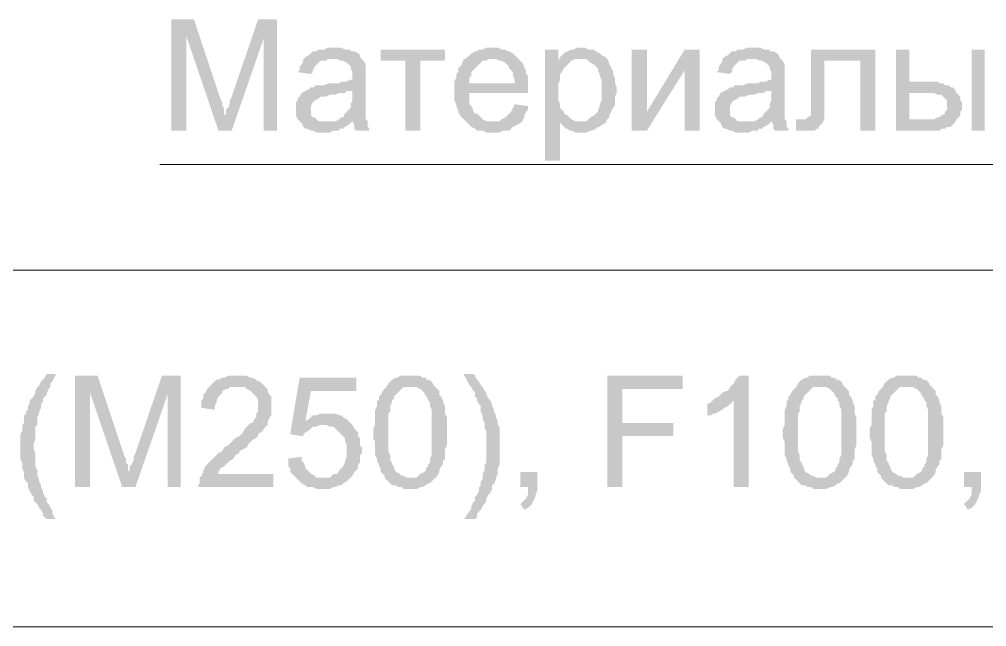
# Model space of a CAD drawing. Header units: millimetres. Extents: x -383313 to -161684, y -117025 to 99224.
# Drawn here: x -362469 to -360299, y -30482 to -29119 of the extents above; entities that cross this region are included whole.
import ezdxf

# ---------------------------------------------------------------- set-up
doc = ezdxf.new("R2010")
doc.units = ezdxf.units.MM
doc.header["$MEASUREMENT"] = 0
doc.layers.add('PDF_Geometry', color=7, linetype='Continuous')
doc.layers.add('PDF_Solid Fills', color=7, linetype='Continuous')

# ---------------------------------------------------------------- blocks, each defined once
blk = doc.blocks.new('A$Cf5759c35')
at = {"layer": 'PDF_Solid Fills'}
for points in [[(-3615.3, -10854.3), (-3666.1, -10854.3), (-3666.1, -11104), (-3632.2, -11104), (-3632.2, -10892.4)], [(-3615.3, -10854.3), (-3632.2, -10892.4), (-3560.2, -11104), (-3543.3, -11070.2), (-3547.5, -11065.9), (-3547.5, -11061.7), (-3547.5, -11053.2), (-3551.8, -11049), (-3551.8, -11040.5), (-3556, -11032.1)], [(-3429, -10854.3), (-3471.3, -10854.3), (-3530.6, -11027.8), (-3530.6, -11027.8), (-3534.8, -11036.3), (-3534.8, -11044.8), (-3539.1, -11053.2), (-3543.3, -11057.5), (-3543.3, -11061.7), (-3543.3, -11070.2), (-3560.2, -11104), (-3530.6, -11104), (-3458.6, -10896.6)], [(-3297.8, -10917.8), (-3297.8, -10917.8), (-3314.7, -10917.8), (-3323.2, -10922), (-3327.4, -10922), (-3335.9, -10922), (-3340.1, -10926.2), (-3348.6, -10926.2), (-3352.8, -10930.5), (-3357, -10934.7), (-3365.5, -10938.9), (-3369.7, -10943.2), (-3306.2, -10943.2), (-3302, -10943.2), (-3293.5, -10943.2), (-3285.1, -10947.4), (-3280.8, -10947.4), (-3272.4, -10951.6), (-3268.1, -10955.9), (-3268.1, -10955.9), (-3263.9, -10960.1), (-3263.9, -10964.3), (-3259.7, -10972.8), (-3259.7, -10981.3), (-3259.7, -10981.3), (-3259.7, -10989.7), (-3263.9, -10989.7), (-3272.4, -10994), (-3276.6, -10994), (-3285.1, -10994), (-3289.3, -10998.2), (-3297.8, -10998.2), (-3306.2, -10998.2), (-3314.7, -10998.2), (-3323.2, -11002.4), (-3331.6, -11002.4), (-3335.9, -11002.4), (-3344.3, -11002.4), (-3344.3, -11006.7), (-3352.8, -11006.7), (-3357, -11010.9), (-3259.7, -11015.1), (-3259.7, -11023.6), (-3259.7, -11027.8), (-3259.7, -11036.3), (-3263.9, -11044.8), (-3263.9, -11049), (-3263.9, -11053.2), (-3268.1, -11057.5), (-3272.4, -11061.7), (-3276.6, -11065.9), (-3280.8, -11074.4), (-3285.1, -11074.4), (-3289.3, -11078.6), (-3297.8, -11082.9), (-3259.7, -11082.9), (-3259.7, -11082.9), (-3255.4, -11091.3), (-3255.4, -11099.8), (-3251.2, -11104), (-3221.6, -11104), (-3221.6, -11099.8), (-3225.8, -11095.6), (-3225.8, -11087.1), (-3225.8, -11082.9), (-3230, -11078.6), (-3230, -11074.4), (-3230, -11070.2), (-3230, -11065.9), (-3230, -11057.5), (-3230, -11049), (-3230, -11040.5), (-3230, -11027.8), (-3230, -10985.5), (-3230, -10985.5), (-3230, -10977), (-3230, -10968.6), (-3230, -10964.3), (-3230, -10960.1), (-3230, -10955.9), (-3234.3, -10947.4), (-3238.5, -10943.2), (-3242.7, -10938.9), (-3242.7, -10934.7), (-3247, -10930.5), (-3255.4, -10926.2), (-3263.9, -10926.2), (-3263.9, -10922), (-3272.4, -10922), (-3276.6, -10922), (-3285.1, -10917.8), (-3293.5, -10917.8)], [(-3052.2, -10922), (-3196.2, -10922), (-3196.2, -10947.4), (-3141.1, -10947.4), (-3141.1, -11104), (-3107.3, -11104), (-3107.3, -10947.4), (-3052.2, -10947.4)], [(-2946.4, -10917.8), (-2946.4, -10917.8), (-2959.1, -10917.8), (-2967.6, -10922), (-2976, -10922), (-2980.3, -10926.2), (-2984.5, -10926.2), (-2993, -10930.5), (-2997.2, -10934.7), (-3001.4, -10938.9), (-3005.7, -10943.2), (-2946.4, -10943.2), (-2942.2, -10943.2), (-2937.9, -10943.2), (-2929.5, -10947.4), (-2925.2, -10947.4), (-2916.8, -10951.6), (-2912.5, -10955.9), (-2908.3, -10960.1), (-2908.3, -10964.3), (-2904.1, -10968.6), (-2899.8, -10972.8), (-2899.8, -10981.3), (-2895.6, -10989.7), (-2895.6, -10998.2), (-2997.2, -10998.2), (-2866, -10998.2), (-2866, -10989.7), (-2866, -10981.3), (-2870.2, -10977), (-2870.2, -10968.6), (-2874.4, -10964.3), (-2874.4, -10960.1), (-2878.7, -10951.6), (-2882.9, -10947.4), (-2887.1, -10943.2), (-2891.4, -10938.9), (-2895.6, -10934.7), (-2899.8, -10930.5), (-2908.3, -10926.2), (-2912.5, -10926.2), (-2916.8, -10922), (-2925.2, -10922), (-2933.7, -10917.8), (-2937.9, -10917.8)], [(-2798.2, -10922), (-2827.9, -10922), (-2827.9, -11171.8), (-2794, -11171.8), (-2794, -11087.1), (-2751.7, -11082.9), (-2755.9, -11082.9), (-2760.1, -11082.9), (-2768.6, -11078.6), (-2772.8, -11074.4), (-2777.1, -11070.2), (-2785.5, -11065.9), (-2785.5, -11061.7), (-2789.8, -11057.5), (-2794, -11053.2), (-2794, -11044.8), (-2798.2, -11036.3), (-2798.2, -11032.1), (-2798.2, -11023.6), (-2798.2, -11015.1), (-2798.2, -11010.9), (-2798.2, -11002.4), (-2798.2, -10998.2), (-2794, -10989.7), (-2794, -10981.3), (-2794, -10977), (-2789.8, -10972.8), (-2785.5, -10964.3), (-2781.3, -10960.1), (-2777.1, -10955.9), (-2772.8, -10951.6), (-2768.6, -10947.4), (-2798.2, -10947.4)], [(-2747.4, -10917.8), (-2747.4, -10917.8), (-2755.9, -10917.8), (-2764.4, -10922), (-2768.6, -10922), (-2777.1, -10926.2), (-2777.1, -10926.2), (-2785.5, -10930.5), (-2789.8, -10934.7), (-2794, -10938.9), (-2747.4, -10943.2), (-2743.2, -10943.2), (-2734.7, -10943.2), (-2730.5, -10947.4), (-2726.3, -10951.6), (-2717.8, -10955.9), (-2713.6, -10960.1), (-2709.3, -10964.3), (-2709.3, -10968.6), (-2705.1, -10977), (-2705.1, -10981.3), (-2700.9, -10989.7), (-2700.9, -10994), (-2700.9, -11002.4), (-2700.9, -11010.9), (-2700.9, -11015.1), (-2700.9, -11023.6), (-2700.9, -11032.1), (-2700.9, -11036.3), (-2705.1, -11044.8), (-2705.1, -11049), (-2709.3, -11057.5), (-2709.3, -11061.7), (-2713.6, -11065.9), (-2717.8, -11070.2), (-2726.3, -11074.4), (-2730.5, -11078.6), (-2734.7, -11082.9), (-2743.2, -11082.9), (-2751.7, -11082.9), (-2794, -11087.1), (-2794, -11087.1), (-2785.5, -11095.6), (-2781.3, -11099.8), (-2777.1, -11099.8), (-2772.8, -11104), (-2768.6, -11104), (-2760.1, -11108.3), (-2755.9, -11108.3), (-2747.4, -11108.3), (-2747.4, -11108.3), (-2739, -11108.3), (-2734.7, -11108.3), (-2726.3, -11104), (-2722, -11104), (-2713.6, -11099.8), (-2709.3, -11095.6), (-2705.1, -11095.6), (-2700.9, -11091.3), (-2692.4, -11087.1), (-2688.2, -11078.6), (-2683.9, -11074.4), (-2683.9, -11070.2), (-2679.7, -11061.7), (-2679.7, -11061.7), (-2675.5, -11053.2), (-2671.2, -11049), (-2671.2, -11040.5), (-2671.2, -11032.1), (-2671.2, -11027.8), (-2667, -11019.4), (-2667, -11010.9), (-2667, -11010.9), (-2667, -11006.7), (-2671.2, -10998.2), (-2671.2, -10989.7), (-2671.2, -10985.5), (-2675.5, -10977), (-2675.5, -10968.6), (-2679.7, -10964.3), (-2679.7, -10960.1), (-2683.9, -10955.9), (-2683.9, -10951.6), (-2688.2, -10943.2), (-2692.4, -10938.9), (-2700.9, -10934.7), (-2705.1, -10930.5), (-2705.1, -10930.5), (-2713.6, -10926.2), (-2717.8, -10922), (-2726.3, -10922), (-2730.5, -10922), (-2739, -10917.8)], [(-2480.7, -10922), (-2514.6, -10922), (-2599.3, -11061.7), (-2633.1, -11104), (-2599.3, -11104), (-2514.6, -10968.6)], [(-2358, -10917.8), (-2358, -10917.8), (-2374.9, -10917.8), (-2383.4, -10922), (-2387.6, -10922), (-2396.1, -10922), (-2400.3, -10926.2), (-2408.8, -10926.2), (-2413, -10930.5), (-2417.2, -10934.7), (-2425.7, -10938.9), (-2429.9, -10943.2), (-2366.4, -10943.2), (-2362.2, -10943.2), (-2353.7, -10943.2), (-2345.3, -10947.4), (-2341, -10947.4), (-2332.6, -10951.6), (-2328.3, -10955.9), (-2328.3, -10955.9), (-2324.1, -10960.1), (-2324.1, -10964.3), (-2319.9, -10972.8), (-2319.9, -10981.3), (-2319.9, -10981.3), (-2319.9, -10989.7), (-2324.1, -10989.7), (-2332.6, -10994), (-2336.8, -10994), (-2345.3, -10994), (-2349.5, -10998.2), (-2358, -10998.2), (-2366.4, -10998.2), (-2374.9, -10998.2), (-2383.4, -11002.4), (-2391.8, -11002.4), (-2396.1, -11002.4), (-2404.5, -11002.4), (-2404.5, -11006.7), (-2413, -11006.7), (-2417.2, -11010.9), (-2319.9, -11015.1), (-2319.9, -11023.6), (-2319.9, -11027.8), (-2319.9, -11036.3), (-2324.1, -11044.8), (-2324.1, -11049), (-2324.1, -11053.2), (-2328.3, -11057.5), (-2332.6, -11061.7), (-2336.8, -11065.9), (-2341, -11074.4), (-2345.3, -11074.4), (-2349.5, -11078.6), (-2358, -11082.9), (-2319.9, -11082.9), (-2319.9, -11082.9), (-2315.6, -11091.3), (-2315.6, -11099.8), (-2311.4, -11104), (-2281.8, -11104), (-2281.8, -11099.8), (-2286, -11095.6), (-2286, -11087.1), (-2286, -11082.9), (-2290.2, -11078.6), (-2290.2, -11074.4), (-2290.2, -11070.2), (-2290.2, -11065.9), (-2290.2, -11057.5), (-2290.2, -11049), (-2290.2, -11040.5), (-2290.2, -11027.8), (-2290.2, -10985.5), (-2290.2, -10985.5), (-2290.2, -10977), (-2290.2, -10968.6), (-2290.2, -10964.3), (-2290.2, -10960.1), (-2290.2, -10955.9), (-2294.5, -10947.4), (-2298.7, -10943.2), (-2302.9, -10938.9), (-2302.9, -10934.7), (-2307.2, -10930.5), (-2315.6, -10926.2), (-2324.1, -10926.2), (-2324.1, -10922), (-2332.6, -10922), (-2336.8, -10922), (-2345.3, -10917.8), (-2353.7, -10917.8)], [(-2087, -10922), (-2231, -10922), (-2231, -11070.2), (-2231, -11070.2), (-2239.4, -11074.4), (-2239.4, -11074.4), (-2243.7, -11078.6), (-2252.1, -11078.6), (-2264.8, -11078.6), (-2264.8, -11104), (-2260.6, -11104), (-2252.1, -11104), (-2247.9, -11104), (-2239.4, -11104), (-2239.4, -11104), (-2231, -11104), (-2222.5, -11104), (-2218.3, -11099.8), (-2214, -11099.8), (-2214, -11095.6), (-2209.8, -11091.3), (-2205.6, -11087.1), (-2201.3, -11078.6), (-2201.3, -11074.4), (-2201.3, -11070.2), (-2201.3, -11065.9), (-2201.3, -11057.5), (-2201.3, -11049), (-2201.3, -11040.5), (-2201.3, -10947.4), (-2120.9, -10947.4)], [(-2010.8, -10922), (-2040.5, -10922), (-2040.5, -11104), (-1943.1, -11104), (-1938.9, -11099.8), (-1930.4, -11099.8), (-1926.2, -11095.6), (-1917.7, -11095.6), (-1913.5, -11091.3), (-1909.2, -11087.1), (-1909.2, -11087.1), (-1905, -11078.6), (-2010.8, -11078.6), (-2010.8, -11019.4), (-1977, -11019.4), (-1905, -11019.4), (-1909.2, -11010.9), (-1913.5, -11006.7), (-1917.7, -11006.7), (-1921.9, -11002.4), (-1930.4, -11002.4), (-1934.6, -10998.2), (-1943.1, -10998.2), (-1947.3, -10994), (-1955.8, -10994), (-1964.3, -10994), (-1972.7, -10994), (-2010.8, -10994)], [(-3369.7, -10943.2), (-3369.7, -10947.4), (-3374, -10955.9), (-3378.2, -10960.1), (-3378.2, -10968.6), (-3382.4, -10972.8), (-3352.8, -10977), (-3348.6, -10972.8), (-3348.6, -10968.6), (-3344.3, -10960.1), (-3340.1, -10955.9), (-3335.9, -10951.6), (-3331.6, -10947.4), (-3327.4, -10947.4), (-3318.9, -10947.4), (-3314.7, -10943.2), (-3306.2, -10943.2)], [(-3005.7, -10943.2), (-3009.9, -10943.2), (-3014.1, -10951.6), (-3014.1, -10955.9), (-3018.4, -10960.1), (-3022.6, -10964.3), (-3022.6, -10972.8), (-3026.8, -10977), (-3026.8, -10985.5), (-3031.1, -10994), (-3031.1, -10998.2), (-3031.1, -11006.7), (-3031.1, -11015.1), (-3031.1, -11023.6), (-3031.1, -11027.8), (-3031.1, -11036.3), (-3026.8, -11044.8), (-3026.8, -11049), (-3022.6, -11057.5), (-3022.6, -11061.7), (-3018.4, -11070.2), (-3014.1, -11074.4), (-3009.9, -11078.6), (-3005.7, -11082.9), (-2946.4, -11082.9), (-2946.4, -11082.9), (-2954.9, -11082.9), (-2959.1, -11082.9), (-2967.6, -11078.6), (-2971.8, -11074.4), (-2976, -11070.2), (-2980.3, -11065.9), (-2984.5, -11065.9), (-2988.7, -11061.7), (-2988.7, -11057.5), (-2993, -11049), (-2997.2, -11044.8), (-2997.2, -11036.3), (-2997.2, -11027.8), (-2997.2, -11019.4), (-2866, -11019.4), (-2866, -11019.4), (-2866, -11015.1), (-2866, -11006.7), (-2866, -10998.2), (-2997.2, -10998.2), (-2997.2, -10994), (-2997.2, -10985.5), (-2993, -10981.3), (-2993, -10972.8), (-2988.7, -10968.6), (-2984.5, -10964.3), (-2980.3, -10960.1), (-2976, -10955.9), (-2971.8, -10951.6), (-2967.6, -10947.4), (-2959.1, -10947.4), (-2954.9, -10943.2), (-2946.4, -10943.2)], [(-2794, -10938.9), (-2798.2, -10947.4), (-2768.6, -10947.4), (-2760.1, -10943.2), (-2755.9, -10943.2), (-2747.4, -10943.2)], [(-2429.9, -10943.2), (-2429.9, -10947.4), (-2434.2, -10955.9), (-2438.4, -10960.1), (-2438.4, -10968.6), (-2442.6, -10972.8), (-2413, -10977), (-2408.8, -10972.8), (-2408.8, -10968.6), (-2404.5, -10960.1), (-2400.3, -10955.9), (-2396.1, -10951.6), (-2391.8, -10947.4), (-2387.6, -10947.4), (-2379.1, -10947.4), (-2374.9, -10943.2), (-2366.4, -10943.2)], [(-3357, -11010.9), (-3365.5, -11015.1), (-3365.5, -11015.1), (-3374, -11019.4), (-3378.2, -11027.8), (-3382.4, -11032.1), (-3382.4, -11036.3), (-3386.7, -11040.5), (-3386.7, -11049), (-3386.7, -11057.5), (-3386.7, -11057.5), (-3386.7, -11065.9), (-3386.7, -11070.2), (-3382.4, -11078.6), (-3378.2, -11082.9), (-3374, -11087.1), (-3369.7, -11095.6), (-3369.7, -11095.6), (-3365.5, -11099.8), (-3361.3, -11099.8), (-3352.8, -11104), (-3348.6, -11104), (-3340.1, -11108.3), (-3331.6, -11108.3), (-3323.2, -11108.3), (-3318.9, -11108.3), (-3310.5, -11108.3), (-3302, -11104), (-3297.8, -11104), (-3289.3, -11104), (-3289.3, -11099.8), (-3280.8, -11099.8), (-3276.6, -11095.6), (-3268.1, -11091.3), (-3263.9, -11087.1), (-3318.9, -11082.9), (-3318.9, -11082.9), (-3327.4, -11082.9), (-3335.9, -11082.9), (-3340.1, -11078.6), (-3344.3, -11074.4), (-3348.6, -11074.4), (-3352.8, -11070.2), (-3352.8, -11061.7), (-3352.8, -11057.5), (-3352.8, -11053.2), (-3352.8, -11049), (-3348.6, -11040.5), (-3348.6, -11040.5), (-3344.3, -11036.3), (-3335.9, -11032.1), (-3331.6, -11027.8), (-3327.4, -11027.8), (-3318.9, -11027.8), (-3310.5, -11023.6), (-3306.2, -11023.6), (-3297.8, -11023.6), (-3289.3, -11019.4), (-3285.1, -11019.4), (-3276.6, -11019.4), (-3272.4, -11015.1), (-3263.9, -11015.1), (-3259.7, -11015.1)], [(-2417.2, -11010.9), (-2425.7, -11015.1), (-2425.7, -11015.1), (-2434.2, -11019.4), (-2438.4, -11027.8), (-2442.6, -11032.1), (-2442.6, -11036.3), (-2446.9, -11040.5), (-2446.9, -11049), (-2446.9, -11057.5), (-2446.9, -11057.5), (-2446.9, -11065.9), (-2446.9, -11070.2), (-2442.6, -11078.6), (-2438.4, -11082.9), (-2434.2, -11087.1), (-2429.9, -11095.6), (-2429.9, -11095.6), (-2425.7, -11099.8), (-2421.5, -11099.8), (-2413, -11104), (-2408.8, -11104), (-2400.3, -11108.3), (-2391.8, -11108.3), (-2383.4, -11108.3), (-2379.1, -11108.3), (-2370.7, -11108.3), (-2362.2, -11104), (-2358, -11104), (-2349.5, -11104), (-2349.5, -11099.8), (-2341, -11099.8), (-2336.8, -11095.6), (-2328.3, -11091.3), (-2324.1, -11087.1), (-2379.1, -11082.9), (-2379.1, -11082.9), (-2387.6, -11082.9), (-2396.1, -11082.9), (-2400.3, -11078.6), (-2404.5, -11074.4), (-2408.8, -11074.4), (-2413, -11070.2), (-2413, -11061.7), (-2413, -11057.5), (-2413, -11053.2), (-2413, -11049), (-2408.8, -11040.5), (-2408.8, -11040.5), (-2404.5, -11036.3), (-2396.1, -11032.1), (-2391.8, -11027.8), (-2387.6, -11027.8), (-2379.1, -11027.8), (-2370.7, -11023.6), (-2366.4, -11023.6), (-2358, -11023.6), (-2349.5, -11019.4), (-2345.3, -11019.4), (-2336.8, -11019.4), (-2332.6, -11015.1), (-2324.1, -11015.1), (-2319.9, -11015.1)], [(-1905, -11019.4), (-1977, -11019.4), (-1955.8, -11019.4), (-1947.3, -11023.6), (-1943.1, -11023.6), (-1938.9, -11023.6), (-1934.6, -11027.8), (-1930.4, -11032.1), (-1926.2, -11036.3), (-1926.2, -11044.8), (-1926.2, -11049), (-1926.2, -11049), (-1926.2, -11057.5), (-1930.4, -11061.7), (-1930.4, -11065.9), (-1938.9, -11070.2), (-1938.9, -11070.2), (-1943.1, -11074.4), (-1947.3, -11074.4), (-1955.8, -11078.6), (-1960, -11078.6), (-1968.5, -11078.6), (-1981.2, -11078.6), (-2010.8, -11078.6), (-1905, -11078.6), (-1900.8, -11074.4), (-1896.5, -11070.2), (-1896.5, -11061.7), (-1892.3, -11057.5), (-1892.3, -11049), (-1892.3, -11049), (-1892.3, -11040.5), (-1896.5, -11036.3), (-1896.5, -11027.8), (-1900.8, -11023.6)], [(-2895.6, -11044.8), (-2895.6, -11044.8), (-2899.8, -11053.2), (-2904.1, -11061.7), (-2908.3, -11065.9), (-2912.5, -11070.2), (-2916.8, -11074.4), (-2916.8, -11074.4), (-2925.2, -11078.6), (-2929.5, -11082.9), (-2937.9, -11082.9), (-2946.4, -11082.9), (-3005.7, -11082.9), (-3005.7, -11082.9), (-3001.4, -11087.1), (-2997.2, -11091.3), (-2993, -11095.6), (-2984.5, -11099.8), (-2980.3, -11104), (-2971.8, -11104), (-2967.6, -11104), (-2959.1, -11108.3), (-2950.6, -11108.3), (-2946.4, -11108.3), (-2946.4, -11108.3), (-2937.9, -11108.3), (-2929.5, -11108.3), (-2921, -11104), (-2916.8, -11104), (-2908.3, -11104), (-2904.1, -11099.8), (-2899.8, -11095.6), (-2891.4, -11091.3), (-2891.4, -11091.3), (-2882.9, -11087.1), (-2878.7, -11082.9), (-2874.4, -11074.4), (-2874.4, -11070.2), (-2870.2, -11061.7), (-2866, -11057.5), (-2866, -11049)], [(-3924.3, -11650.1), (-3945.5, -11650.1), (-3949.7, -11658.6), (-3953.9, -11662.8), (-3958.2, -11667.1), (-3962.4, -11675.5), (-3966.6, -11679.8), (-3970.9, -11688.2), (-3970.9, -11692.5), (-3975.1, -11700.9), (-3979.3, -11705.2), (-3983.6, -11709.4), (-3983.6, -11717.9), (-3987.8, -11722.1), (-3987.8, -11730.6), (-3992, -11734.8), (-3992, -11739), (-3996.3, -11743.3), (-3996.3, -11751.7), (-3996.3, -11760.2), (-4000.5, -11764.4), (-4000.5, -11772.9), (-4000.5, -11777.1), (-4004.7, -11785.6), (-4004.7, -11794.1), (-4004.7, -11798.3), (-4004.7, -11806.8), (-4004.7, -11815.2), (-4004.7, -11815.2), (-4004.7, -11819.5), (-4004.7, -11827.9), (-4004.7, -11836.4), (-4004.7, -11840.6), (-4000.5, -11849.1), (-4000.5, -11857.6), (-4000.5, -11861.8), (-3996.3, -11870.3), (-3996.3, -11874.5), (-3996.3, -11883), (-3992, -11891.4), (-3987.8, -11895.7), (-3987.8, -11904.1), (-3987.8, -11904.1), (-3983.6, -11912.6), (-3979.3, -11921.1), (-3975.1, -11925.3), (-3975.1, -11933.8), (-3970.9, -11938), (-3966.6, -11942.2), (-3962.4, -11950.7), (-3958.2, -11954.9), (-3953.9, -11963.4), (-3953.9, -11967.6), (-3949.7, -11971.9), (-3945.5, -11976.1), (-3924.3, -11976.1), (-3924.3, -11976.1), (-3928.5, -11971.9), (-3932.8, -11963.4), (-3932.8, -11954.9), (-3937, -11950.7), (-3941.2, -11942.2), (-3945.5, -11938), (-3945.5, -11929.5), (-3949.7, -11925.3), (-3953.9, -11916.8), (-3953.9, -11912.6), (-3958.2, -11904.1), (-3958.2, -11899.9), (-3962.4, -11891.4), (-3962.4, -11887.2), (-3966.6, -11878.7), (-3966.6, -11870.3), (-3966.6, -11866), (-3970.9, -11857.6), (-3970.9, -11853.3), (-3970.9, -11844.9), (-3970.9, -11840.6), (-3970.9, -11832.2), (-3970.9, -11827.9), (-3975.1, -11819.5), (-3975.1, -11815.2), (-3975.1, -11811), (-3975.1, -11806.8), (-3970.9, -11798.3), (-3970.9, -11789.8), (-3970.9, -11785.6), (-3970.9, -11777.1), (-3970.9, -11768.7), (-3966.6, -11764.4), (-3966.6, -11756), (-3966.6, -11751.7), (-3966.6, -11747.5), (-3962.4, -11739), (-3962.4, -11734.8), (-3958.2, -11726.3), (-3958.2, -11717.9), (-3953.9, -11713.6), (-3953.9, -11705.2), (-3949.7, -11700.9), (-3949.7, -11700.9), (-3945.5, -11696.7), (-3945.5, -11692.5), (-3941.2, -11684), (-3937, -11679.8), (-3937, -11671.3), (-3932.8, -11667.1), (-3928.5, -11658.6)], [(-2988.7, -11650.1), (-3009.9, -11650.1), (-3009.9, -11654.4), (-3005.7, -11658.6), (-3001.4, -11667.1), (-2997.2, -11675.5), (-2993, -11679.8), (-2988.7, -11688.2), (-2984.5, -11692.5), (-2984.5, -11696.7), (-2984.5, -11700.9), (-2980.3, -11705.2), (-2980.3, -11709.4), (-2976, -11717.9), (-2971.8, -11722.1), (-2971.8, -11730.6), (-2971.8, -11734.8), (-2967.6, -11743.3), (-2967.6, -11751.7), (-2967.6, -11751.7), (-2963.3, -11760.2), (-2963.3, -11764.4), (-2963.3, -11772.9), (-2959.1, -11777.1), (-2959.1, -11785.6), (-2959.1, -11794.1), (-2959.1, -11798.3), (-2959.1, -11806.8), (-2959.1, -11815.2), (-2959.1, -11815.2), (-2959.1, -11819.5), (-2959.1, -11827.9), (-2959.1, -11836.4), (-2959.1, -11840.6), (-2959.1, -11849.1), (-2963.3, -11853.3), (-2963.3, -11861.8), (-2963.3, -11866), (-2967.6, -11874.5), (-2967.6, -11878.7), (-2967.6, -11887.2), (-2971.8, -11891.4), (-2971.8, -11899.9), (-2976, -11904.1), (-2976, -11912.6), (-2980.3, -11921.1), (-2984.5, -11925.3), (-2984.5, -11933.8), (-2988.7, -11938), (-2993, -11946.5), (-2993, -11950.7), (-2997.2, -11959.2), (-3001.4, -11963.4), (-3005.7, -11971.9), (-3009.9, -11976.1), (-2988.7, -11976.1), (-2984.5, -11976.1), (-2980.3, -11971.9), (-2980.3, -11963.4), (-2976, -11959.2), (-2971.8, -11954.9), (-2967.6, -11946.5), (-2963.3, -11942.2), (-2959.1, -11933.8), (-2959.1, -11929.5), (-2954.9, -11921.1), (-2950.6, -11916.8), (-2946.4, -11908.4), (-2946.4, -11904.1), (-2946.4, -11899.9), (-2942.2, -11895.7), (-2937.9, -11887.2), (-2937.9, -11883), (-2933.7, -11874.5), (-2933.7, -11870.3), (-2933.7, -11861.8), (-2929.5, -11853.3), (-2929.5, -11849.1), (-2929.5, -11840.6), (-2929.5, -11836.4), (-2929.5, -11827.9), (-2929.5, -11819.5), (-2929.5, -11815.2), (-2929.5, -11811), (-2929.5, -11802.5), (-2929.5, -11798.3), (-2929.5, -11789.8), (-2929.5, -11781.4), (-2929.5, -11777.1), (-2929.5, -11768.7), (-2933.7, -11764.4), (-2933.7, -11756), (-2937.9, -11747.5), (-2937.9, -11743.3), (-2942.2, -11734.8), (-2942.2, -11734.8), (-2942.2, -11730.6), (-2946.4, -11722.1), (-2946.4, -11717.9), (-2950.6, -11709.4), (-2954.9, -11705.2), (-2959.1, -11696.7), (-2959.1, -11692.5), (-2963.3, -11688.2), (-2967.6, -11679.8), (-2971.8, -11675.5), (-2976, -11667.1), (-2980.3, -11662.8), (-2984.5, -11654.4)], [(-3831.2, -11654.4), (-3882, -11654.4), (-3882, -11904.1), (-3848.1, -11904.1), (-3848.1, -11692.5)], [(-3831.2, -11654.4), (-3848.1, -11692.5), (-3776.1, -11904.1), (-3759.2, -11870.3), (-3763.4, -11866), (-3763.4, -11861.8), (-3763.4, -11853.3), (-3767.7, -11849.1), (-3767.7, -11840.6), (-3771.9, -11832.2)], [(-3644.9, -11654.4), (-3687.2, -11654.4), (-3746.5, -11827.9), (-3746.5, -11827.9), (-3750.7, -11836.4), (-3750.7, -11844.9), (-3755, -11853.3), (-3759.2, -11857.6), (-3759.2, -11861.8), (-3759.2, -11870.3), (-3776.1, -11904.1), (-3746.5, -11904.1), (-3674.5, -11696.7)], [(-3517.9, -11654.4), (-3539.1, -11654.4), (-3547.5, -11658.6), (-3551.8, -11658.6), (-3560.2, -11662.8), (-3564.5, -11662.8), (-3568.7, -11667.1), (-3572.9, -11671.3), (-3577.2, -11675.5), (-3581.4, -11679.8), (-3585.6, -11684), (-3589.9, -11692.5), (-3594.1, -11696.7), (-3594.1, -11705.2), (-3598.3, -11709.4), (-3598.3, -11717.9), (-3598.3, -11726.3), (-3568.7, -11730.6), (-3568.7, -11722.1), (-3564.5, -11713.6), (-3564.5, -11709.4), (-3560.2, -11700.9), (-3556, -11696.7), (-3551.8, -11692.5), (-3551.8, -11688.2), (-3543.3, -11684), (-3539.1, -11684), (-3534.8, -11679.8), (-3526.4, -11679.8), (-3517.9, -11679.8), (-3454.4, -11679.8), (-3462.9, -11671.3), (-3462.9, -11671.3), (-3467.1, -11667.1), (-3471.3, -11667.1), (-3475.6, -11662.8), (-3484, -11658.6), (-3488.3, -11658.6), (-3496.7, -11654.4), (-3501, -11654.4), (-3509.4, -11654.4)], [(-3251.2, -11658.6), (-3378.2, -11658.6), (-3399.4, -11785.6), (-3369.7, -11789.8), (-3369.7, -11785.6), (-3365.5, -11781.4), (-3357, -11777.1), (-3352.8, -11772.9), (-3352.8, -11772.9), (-3348.6, -11768.7), (-3340.1, -11768.7), (-3331.6, -11764.4), (-3327.4, -11764.4), (-3263.9, -11760.2), (-3263.9, -11760.2), (-3268.1, -11756), (-3365.5, -11756), (-3352.8, -11688.2), (-3251.2, -11688.2)], [(-3128.4, -11654.4), (-3128.4, -11654.4), (-3153.8, -11654.4), (-3158.1, -11658.6), (-3162.3, -11658.6), (-3170.8, -11662.8), (-3175, -11667.1), (-3175, -11667.1), (-3179.2, -11671.3), (-3183.5, -11679.8), (-3128.4, -11679.8), (-3128.4, -11679.8), (-3120, -11679.8), (-3115.7, -11679.8), (-3107.3, -11684), (-3103, -11688.2), (-3098.8, -11692.5), (-3094.6, -11700.9), (-3094.6, -11700.9), (-3090.3, -11705.2), (-3090.3, -11709.4), (-3086.1, -11713.6), (-3086.1, -11717.9), (-3086.1, -11722.1), (-3081.9, -11730.6), (-3081.9, -11739), (-3081.9, -11743.3), (-3081.9, -11751.7), (-3081.9, -11760.2), (-3081.9, -11772.9), (-3081.9, -11781.4), (-3081.9, -11781.4), (-3081.9, -11794.1), (-3081.9, -11802.5), (-3081.9, -11811), (-3081.9, -11819.5), (-3081.9, -11823.7), (-3081.9, -11832.2), (-3086.1, -11840.6), (-3086.1, -11844.9), (-3086.1, -11849.1), (-3090.3, -11853.3), (-3090.3, -11857.6), (-3094.6, -11861.8), (-3094.6, -11866), (-3098.8, -11870.3), (-3107.3, -11874.5), (-3111.5, -11878.7), (-3115.7, -11883), (-3124.2, -11883), (-3128.4, -11883), (-3183.5, -11887.2), (-3179.2, -11891.4), (-3175, -11895.7), (-3170.8, -11899.9), (-3162.3, -11899.9), (-3158.1, -11904.1), (-3149.6, -11904.1), (-3145.4, -11908.4), (-3136.9, -11908.4), (-3128.4, -11908.4), (-3128.4, -11908.4), (-3120, -11908.4), (-3115.7, -11908.4), (-3107.3, -11904.1), (-3103, -11904.1), (-3094.6, -11899.9), (-3090.3, -11895.7), (-3086.1, -11895.7), (-3081.9, -11891.4), (-3077.6, -11887.2), (-3073.4, -11883), (-3069.2, -11878.7), (-3064.9, -11870.3), (-3064.9, -11866), (-3060.7, -11857.6), (-3056.5, -11853.3), (-3056.5, -11849.1), (-3056.5, -11844.9), (-3052.2, -11840.6), (-3052.2, -11832.2), (-3052.2, -11827.9), (-3052.2, -11819.5), (-3048, -11811), (-3048, -11806.8), (-3048, -11798.3), (-3048, -11789.8), (-3048, -11781.4), (-3048, -11777.1), (-3048, -11768.7), (-3048, -11760.2), (-3048, -11751.7), (-3048, -11747.5), (-3052.2, -11739), (-3052.2, -11734.8), (-3052.2, -11726.3), (-3052.2, -11722.1), (-3056.5, -11713.6), (-3056.5, -11709.4), (-3060.7, -11700.9), (-3064.9, -11696.7), (-3064.9, -11688.2), (-3069.2, -11684), (-3069.2, -11684), (-3073.4, -11679.8), (-3077.6, -11675.5), (-3081.9, -11667.1), (-3090.3, -11662.8), (-3094.6, -11662.8), (-3094.6, -11658.6), (-3103, -11658.6), (-3107.3, -11654.4), (-3115.7, -11654.4), (-3124.2, -11654.4)], [(-2518.8, -11654.4), (-2688.2, -11654.4), (-2688.2, -11904.1), (-2654.3, -11904.1), (-2654.3, -11789.8), (-2540, -11789.8), (-2540, -11760.2), (-2654.3, -11760.2), (-2654.3, -11684), (-2518.8, -11684)], [(-2370.7, -11654.4), (-2391.8, -11654.4), (-2396.1, -11658.6), (-2400.3, -11662.8), (-2404.5, -11671.3), (-2408.8, -11675.5), (-2413, -11679.8), (-2417.2, -11688.2), (-2421.5, -11688.2), (-2429.9, -11692.5), (-2434.2, -11696.7), (-2438.4, -11700.9), (-2446.9, -11705.2), (-2404.5, -11709.4), (-2404.5, -11904.1), (-2370.7, -11904.1)], [(-2209.8, -11654.4), (-2209.8, -11654.4), (-2235.2, -11654.4), (-2239.4, -11658.6), (-2243.7, -11658.6), (-2252.1, -11662.8), (-2256.4, -11667.1), (-2256.4, -11667.1), (-2260.6, -11671.3), (-2264.8, -11679.8), (-2209.8, -11679.8), (-2209.8, -11679.8), (-2201.3, -11679.8), (-2197.1, -11679.8), (-2188.6, -11684), (-2184.4, -11688.2), (-2180.2, -11692.5), (-2175.9, -11700.9), (-2175.9, -11700.9), (-2171.7, -11705.2), (-2171.7, -11709.4), (-2167.5, -11713.6), (-2167.5, -11717.9), (-2167.5, -11722.1), (-2163.2, -11730.6), (-2163.2, -11739), (-2163.2, -11743.3), (-2163.2, -11751.7), (-2163.2, -11760.2), (-2163.2, -11772.9), (-2163.2, -11781.4), (-2163.2, -11781.4), (-2163.2, -11794.1), (-2163.2, -11802.5), (-2163.2, -11811), (-2163.2, -11819.5), (-2163.2, -11823.7), (-2163.2, -11832.2), (-2167.5, -11840.6), (-2167.5, -11844.9), (-2167.5, -11849.1), (-2171.7, -11853.3), (-2171.7, -11857.6), (-2175.9, -11861.8), (-2175.9, -11866), (-2180.2, -11870.3), (-2188.6, -11874.5), (-2192.9, -11878.7), (-2197.1, -11883), (-2205.6, -11883), (-2209.8, -11883), (-2264.8, -11887.2), (-2260.6, -11891.4), (-2256.4, -11895.7), (-2252.1, -11899.9), (-2243.7, -11899.9), (-2239.4, -11904.1), (-2231, -11904.1), (-2226.7, -11908.4), (-2218.3, -11908.4), (-2209.8, -11908.4), (-2209.8, -11908.4), (-2201.3, -11908.4), (-2197.1, -11908.4), (-2188.6, -11904.1), (-2184.4, -11904.1), (-2175.9, -11899.9), (-2171.7, -11895.7), (-2167.5, -11895.7), (-2163.2, -11891.4), (-2159, -11887.2), (-2154.8, -11883), (-2150.5, -11878.7), (-2146.3, -11870.3), (-2146.3, -11866), (-2142.1, -11857.6), (-2137.8, -11853.3), (-2137.8, -11849.1), (-2137.8, -11844.9), (-2133.6, -11840.6), (-2133.6, -11832.2), (-2133.6, -11827.9), (-2133.6, -11819.5), (-2129.4, -11811), (-2129.4, -11806.8), (-2129.4, -11798.3), (-2129.4, -11789.8), (-2129.4, -11781.4), (-2129.4, -11777.1), (-2129.4, -11768.7), (-2129.4, -11760.2), (-2129.4, -11751.7), (-2129.4, -11747.5), (-2133.6, -11739), (-2133.6, -11734.8), (-2133.6, -11726.3), (-2133.6, -11722.1), (-2137.8, -11713.6), (-2137.8, -11709.4), (-2142.1, -11700.9), (-2146.3, -11696.7), (-2146.3, -11688.2), (-2150.5, -11684), (-2150.5, -11684), (-2154.8, -11679.8), (-2159, -11675.5), (-2163.2, -11667.1), (-2171.7, -11662.8), (-2175.9, -11662.8), (-2175.9, -11658.6), (-2184.4, -11658.6), (-2188.6, -11654.4), (-2197.1, -11654.4), (-2205.6, -11654.4)], [(-2015.1, -11654.4), (-2015.1, -11654.4), (-2040.5, -11654.4), (-2044.7, -11658.6), (-2048.9, -11658.6), (-2057.4, -11662.8), (-2061.6, -11667.1), (-2061.6, -11667.1), (-2065.9, -11671.3), (-2070.1, -11679.8), (-2015.1, -11679.8), (-2015.1, -11679.8), (-2006.6, -11679.8), (-2002.4, -11679.8), (-1993.9, -11684), (-1989.7, -11688.2), (-1985.4, -11692.5), (-1981.2, -11700.9), (-1981.2, -11700.9), (-1977, -11705.2), (-1977, -11709.4), (-1972.7, -11713.6), (-1972.7, -11717.9), (-1972.7, -11722.1), (-1968.5, -11730.6), (-1968.5, -11739), (-1968.5, -11743.3), (-1968.5, -11751.7), (-1968.5, -11760.2), (-1968.5, -11772.9), (-1968.5, -11781.4), (-1968.5, -11781.4), (-1968.5, -11794.1), (-1968.5, -11802.5), (-1968.5, -11811), (-1968.5, -11819.5), (-1968.5, -11823.7), (-1968.5, -11832.2), (-1972.7, -11840.6), (-1972.7, -11844.9), (-1972.7, -11849.1), (-1977, -11853.3), (-1977, -11857.6), (-1981.2, -11861.8), (-1981.2, -11866), (-1985.4, -11870.3), (-1993.9, -11874.5), (-1998.1, -11878.7), (-2002.4, -11883), (-2010.8, -11883), (-2015.1, -11883), (-2070.1, -11887.2), (-2065.9, -11891.4), (-2061.6, -11895.7), (-2057.4, -11899.9), (-2048.9, -11899.9), (-2044.7, -11904.1), (-2036.2, -11904.1), (-2032, -11908.4), (-2023.5, -11908.4), (-2015.1, -11908.4), (-2015.1, -11908.4), (-2006.6, -11908.4), (-2002.4, -11908.4), (-1993.9, -11904.1), (-1989.7, -11904.1), (-1981.2, -11899.9), (-1977, -11895.7), (-1972.7, -11895.7), (-1968.5, -11891.4), (-1964.3, -11887.2), (-1960, -11883), (-1955.8, -11878.7), (-1951.6, -11870.3), (-1951.6, -11866), (-1947.3, -11857.6), (-1943.1, -11853.3), (-1943.1, -11849.1), (-1943.1, -11844.9), (-1938.9, -11840.6), (-1938.9, -11832.2), (-1938.9, -11827.9), (-1938.9, -11819.5), (-1934.6, -11811), (-1934.6, -11806.8), (-1934.6, -11798.3), (-1934.6, -11789.8), (-1934.6, -11781.4), (-1934.6, -11777.1), (-1934.6, -11768.7), (-1934.6, -11760.2), (-1934.6, -11751.7), (-1934.6, -11747.5), (-1938.9, -11739), (-1938.9, -11734.8), (-1938.9, -11726.3), (-1938.9, -11722.1), (-1943.1, -11713.6), (-1943.1, -11709.4), (-1947.3, -11700.9), (-1951.6, -11696.7), (-1951.6, -11688.2), (-1955.8, -11684), (-1955.8, -11684), (-1960, -11679.8), (-1964.3, -11675.5), (-1968.5, -11667.1), (-1977, -11662.8), (-1981.2, -11662.8), (-1981.2, -11658.6), (-1989.7, -11658.6), (-1993.9, -11654.4), (-2002.4, -11654.4), (-2010.8, -11654.4)], [(-3454.4, -11679.8), (-3517.9, -11679.8), (-3501, -11679.8), (-3496.7, -11684), (-3488.3, -11688.2), (-3484, -11692.5), (-3484, -11692.5), (-3479.8, -11696.7), (-3475.6, -11700.9), (-3471.3, -11709.4), (-3471.3, -11713.6), (-3471.3, -11722.1), (-3471.3, -11726.3), (-3471.3, -11734.8), (-3475.6, -11739), (-3475.6, -11747.5), (-3479.8, -11751.7), (-3484, -11760.2), (-3488.3, -11760.2), (-3492.5, -11764.4), (-3496.7, -11768.7), (-3501, -11772.9), (-3505.2, -11781.4), (-3509.4, -11785.6), (-3513.7, -11789.8), (-3522.1, -11794.1), (-3526.4, -11798.3), (-3534.8, -11806.8), (-3539.1, -11811), (-3547.5, -11815.2), (-3551.8, -11823.7), (-3560.2, -11827.9), (-3564.5, -11832.2), (-3568.7, -11836.4), (-3572.9, -11840.6), (-3577.2, -11844.9), (-3581.4, -11849.1), (-3585.6, -11853.3), (-3589.9, -11857.6), (-3594.1, -11866), (-3594.1, -11870.3), (-3598.3, -11878.7), (-3602.6, -11883), (-3602.6, -11883), (-3602.6, -11891.4), (-3602.6, -11895.7), (-3606.8, -11904.1), (-3437.5, -11904.1), (-3437.5, -11874.5), (-3560.2, -11874.5), (-3560.2, -11874.5), (-3560.2, -11870.3), (-3556, -11861.8), (-3547.5, -11857.6), (-3547.5, -11857.6), (-3543.3, -11853.3), (-3539.1, -11849.1), (-3534.8, -11844.9), (-3526.4, -11840.6), (-3522.1, -11832.2), (-3513.7, -11827.9), (-3513.7, -11823.7), (-3505.2, -11819.5), (-3496.7, -11815.2), (-3492.5, -11806.8), (-3488.3, -11802.5), (-3484, -11798.3), (-3475.6, -11794.1), (-3471.3, -11789.8), (-3471.3, -11785.6), (-3467.1, -11781.4), (-3462.9, -11781.4), (-3458.6, -11772.9), (-3454.4, -11768.7), (-3450.2, -11764.4), (-3450.2, -11756), (-3445.9, -11751.7), (-3445.9, -11747.5), (-3441.7, -11743.3), (-3441.7, -11734.8), (-3441.7, -11730.6), (-3441.7, -11722.1), (-3441.7, -11722.1), (-3441.7, -11713.6), (-3441.7, -11709.4), (-3441.7, -11700.9), (-3445.9, -11696.7), (-3450.2, -11688.2), (-3450.2, -11684)], [(-3183.5, -11679.8), (-3187.7, -11684), (-3191.9, -11688.2), (-3196.2, -11696.7), (-3200.4, -11700.9), (-3200.4, -11709.4), (-3204.6, -11709.4), (-3204.6, -11717.9), (-3204.6, -11722.1), (-3208.9, -11730.6), (-3208.9, -11734.8), (-3208.9, -11743.3), (-3208.9, -11747.5), (-3208.9, -11756), (-3208.9, -11764.4), (-3213.1, -11772.9), (-3213.1, -11781.4), (-3213.1, -11785.6), (-3213.1, -11794.1), (-3208.9, -11802.5), (-3208.9, -11811), (-3208.9, -11819.5), (-3208.9, -11827.9), (-3208.9, -11832.2), (-3204.6, -11840.6), (-3204.6, -11844.9), (-3200.4, -11853.3), (-3200.4, -11857.6), (-3196.2, -11861.8), (-3196.2, -11870.3), (-3191.9, -11874.5), (-3187.7, -11878.7), (-3187.7, -11883), (-3183.5, -11887.2), (-3128.4, -11883), (-3132.7, -11883), (-3136.9, -11883), (-3145.4, -11878.7), (-3149.6, -11878.7), (-3153.8, -11874.5), (-3162.3, -11870.3), (-3166.5, -11861.8), (-3166.5, -11861.8), (-3166.5, -11857.6), (-3170.8, -11853.3), (-3170.8, -11849.1), (-3175, -11844.9), (-3175, -11836.4), (-3175, -11832.2), (-3179.2, -11823.7), (-3179.2, -11815.2), (-3179.2, -11806.8), (-3179.2, -11798.3), (-3179.2, -11789.8), (-3179.2, -11781.4), (-3179.2, -11772.9), (-3179.2, -11764.4), (-3179.2, -11756), (-3179.2, -11747.5), (-3179.2, -11739), (-3175, -11734.8), (-3175, -11726.3), (-3175, -11722.1), (-3170.8, -11713.6), (-3170.8, -11709.4), (-3166.5, -11705.2), (-3166.5, -11700.9), (-3162.3, -11696.7), (-3158.1, -11692.5), (-3153.8, -11688.2), (-3149.6, -11684), (-3145.4, -11679.8), (-3136.9, -11679.8), (-3128.4, -11679.8)], [(-2264.8, -11679.8), (-2269.1, -11684), (-2273.3, -11688.2), (-2277.5, -11696.7), (-2281.8, -11700.9), (-2281.8, -11709.4), (-2286, -11709.4), (-2286, -11717.9), (-2286, -11722.1), (-2290.2, -11730.6), (-2290.2, -11734.8), (-2290.2, -11743.3), (-2290.2, -11747.5), (-2290.2, -11756), (-2290.2, -11764.4), (-2294.5, -11772.9), (-2294.5, -11781.4), (-2294.5, -11785.6), (-2294.5, -11794.1), (-2290.2, -11802.5), (-2290.2, -11811), (-2290.2, -11819.5), (-2290.2, -11827.9), (-2290.2, -11832.2), (-2286, -11840.6), (-2286, -11844.9), (-2281.8, -11853.3), (-2281.8, -11857.6), (-2277.5, -11861.8), (-2277.5, -11870.3), (-2273.3, -11874.5), (-2269.1, -11878.7), (-2269.1, -11883), (-2264.8, -11887.2), (-2209.8, -11883), (-2214, -11883), (-2218.3, -11883), (-2226.7, -11878.7), (-2231, -11878.7), (-2235.2, -11874.5), (-2243.7, -11870.3), (-2247.9, -11861.8), (-2247.9, -11861.8), (-2247.9, -11857.6), (-2252.1, -11853.3), (-2252.1, -11849.1), (-2256.4, -11844.9), (-2256.4, -11836.4), (-2256.4, -11832.2), (-2260.6, -11823.7), (-2260.6, -11815.2), (-2260.6, -11806.8), (-2260.6, -11798.3), (-2260.6, -11789.8), (-2260.6, -11781.4), (-2260.6, -11772.9), (-2260.6, -11764.4), (-2260.6, -11756), (-2260.6, -11747.5), (-2260.6, -11739), (-2256.4, -11734.8), (-2256.4, -11726.3), (-2256.4, -11722.1), (-2252.1, -11713.6), (-2252.1, -11709.4), (-2247.9, -11705.2), (-2247.9, -11700.9), (-2243.7, -11696.7), (-2239.4, -11692.5), (-2235.2, -11688.2), (-2231, -11684), (-2226.7, -11679.8), (-2218.3, -11679.8), (-2209.8, -11679.8)], [(-2070.1, -11679.8), (-2074.3, -11684), (-2078.6, -11688.2), (-2082.8, -11696.7), (-2087, -11700.9), (-2087, -11709.4), (-2091.3, -11709.4), (-2091.3, -11717.9), (-2091.3, -11722.1), (-2095.5, -11730.6), (-2095.5, -11734.8), (-2095.5, -11743.3), (-2095.5, -11747.5), (-2095.5, -11756), (-2095.5, -11764.4), (-2099.7, -11772.9), (-2099.7, -11781.4), (-2099.7, -11785.6), (-2099.7, -11794.1), (-2095.5, -11802.5), (-2095.5, -11811), (-2095.5, -11819.5), (-2095.5, -11827.9), (-2095.5, -11832.2), (-2091.3, -11840.6), (-2091.3, -11844.9), (-2087, -11853.3), (-2087, -11857.6), (-2082.8, -11861.8), (-2082.8, -11870.3), (-2078.6, -11874.5), (-2074.3, -11878.7), (-2074.3, -11883), (-2070.1, -11887.2), (-2015.1, -11883), (-2019.3, -11883), (-2023.5, -11883), (-2032, -11878.7), (-2036.2, -11878.7), (-2040.5, -11874.5), (-2048.9, -11870.3), (-2053.2, -11861.8), (-2053.2, -11861.8), (-2053.2, -11857.6), (-2057.4, -11853.3), (-2057.4, -11849.1), (-2061.6, -11844.9), (-2061.6, -11836.4), (-2061.6, -11832.2), (-2065.9, -11823.7), (-2065.9, -11815.2), (-2065.9, -11806.8), (-2065.9, -11798.3), (-2065.9, -11789.8), (-2065.9, -11781.4), (-2065.9, -11772.9), (-2065.9, -11764.4), (-2065.9, -11756), (-2065.9, -11747.5), (-2065.9, -11739), (-2061.6, -11734.8), (-2061.6, -11726.3), (-2061.6, -11722.1), (-2057.4, -11713.6), (-2057.4, -11709.4), (-2053.2, -11705.2), (-2053.2, -11700.9), (-2048.9, -11696.7), (-2044.7, -11692.5), (-2040.5, -11688.2), (-2036.2, -11684), (-2032, -11679.8), (-2023.5, -11679.8), (-2015.1, -11679.8)], [(-2446.9, -11705.2), (-2451.1, -11709.4), (-2455.3, -11713.6), (-2463.8, -11717.9), (-2463.8, -11747.5), (-2463.8, -11743.3), (-2455.3, -11743.3), (-2451.1, -11739), (-2446.9, -11739), (-2438.4, -11734.8), (-2429.9, -11730.6), (-2429.9, -11730.6), (-2425.7, -11726.3), (-2417.2, -11722.1), (-2413, -11717.9), (-2408.8, -11713.6), (-2404.5, -11709.4)], [(-3318.9, -11739), (-3318.9, -11739), (-3331.6, -11739), (-3340.1, -11743.3), (-3348.6, -11743.3), (-3352.8, -11747.5), (-3357, -11751.7), (-3365.5, -11756), (-3268.1, -11756), (-3272.4, -11751.7), (-3280.8, -11747.5), (-3285.1, -11743.3), (-3289.3, -11743.3), (-3297.8, -11739), (-3302, -11739), (-3310.5, -11739)], [(-3263.9, -11760.2), (-3327.4, -11764.4), (-3318.9, -11764.4), (-3310.5, -11768.7), (-3302, -11768.7), (-3297.8, -11772.9), (-3293.5, -11777.1), (-3289.3, -11781.4), (-3285.1, -11785.6), (-3280.8, -11789.8), (-3276.6, -11794.1), (-3276.6, -11802.5), (-3272.4, -11806.8), (-3272.4, -11815.2), (-3272.4, -11823.7), (-3272.4, -11823.7), (-3272.4, -11827.9), (-3272.4, -11836.4), (-3276.6, -11844.9), (-3276.6, -11849.1), (-3280.8, -11857.6), (-3285.1, -11861.8), (-3289.3, -11866), (-3289.3, -11866), (-3293.5, -11874.5), (-3302, -11874.5), (-3306.2, -11878.7), (-3310.5, -11883), (-3318.9, -11883), (-3327.4, -11883), (-3263.9, -11883), (-3259.7, -11878.7), (-3259.7, -11878.7), (-3255.4, -11870.3), (-3251.2, -11866), (-3247, -11861.8), (-3247, -11853.3), (-3242.7, -11849.1), (-3242.7, -11840.6), (-3242.7, -11832.2), (-3238.5, -11827.9), (-3238.5, -11819.5), (-3238.5, -11815.2), (-3242.7, -11811), (-3242.7, -11802.5), (-3242.7, -11794.1), (-3247, -11789.8), (-3247, -11781.4), (-3251.2, -11777.1), (-3255.4, -11772.9), (-3259.7, -11764.4)], [(-3374, -11836.4), (-3407.8, -11840.6), (-3403.6, -11840.6), (-3403.6, -11857.6), (-3399.4, -11861.8), (-3399.4, -11870.3), (-3395.1, -11874.5), (-3390.9, -11878.7), (-3386.7, -11883), (-3382.4, -11887.2), (-3378.2, -11891.4), (-3374, -11895.7), (-3365.5, -11899.9), (-3361.3, -11904.1), (-3352.8, -11904.1), (-3348.6, -11904.1), (-3340.1, -11908.4), (-3331.6, -11908.4), (-3327.4, -11908.4), (-3323.2, -11908.4), (-3318.9, -11908.4), (-3310.5, -11908.4), (-3302, -11904.1), (-3297.8, -11904.1), (-3289.3, -11899.9), (-3285.1, -11899.9), (-3280.8, -11895.7), (-3272.4, -11891.4), (-3268.1, -11887.2), (-3263.9, -11883), (-3327.4, -11883), (-3327.4, -11883), (-3331.6, -11883), (-3340.1, -11883), (-3344.3, -11878.7), (-3352.8, -11874.5), (-3357, -11870.3), (-3361.3, -11866), (-3365.5, -11861.8), (-3365.5, -11857.6), (-3369.7, -11849.1), (-3374, -11844.9)], [(-2844.8, -11870.3), (-2882.9, -11870.3), (-2882.9, -11904.1), (-2866, -11904.1), (-2866, -11908.4), (-2866, -11916.8), (-2866, -11921.1), (-2870.2, -11929.5), (-2874.4, -11933.8), (-2878.7, -11938), (-2882.9, -11942.2), (-2874.4, -11954.9), (-2874.4, -11954.9), (-2866, -11950.7), (-2861.7, -11946.5), (-2857.5, -11942.2), (-2853.3, -11933.8), (-2853.3, -11933.8), (-2849, -11925.3), (-2849, -11921.1), (-2844.8, -11912.6), (-2844.8, -11904.1)], [(-1850, -11870.3), (-1888.1, -11870.3), (-1888.1, -11904.1), (-1871.1, -11904.1), (-1871.1, -11908.4), (-1871.1, -11916.8), (-1871.1, -11921.1), (-1875.4, -11929.5), (-1879.6, -11933.8), (-1883.8, -11938), (-1888.1, -11942.2), (-1879.6, -11954.9), (-1879.6, -11954.9), (-1871.1, -11950.7), (-1866.9, -11946.5), (-1862.7, -11942.2), (-1858.4, -11933.8), (-1858.4, -11933.8), (-1854.2, -11925.3), (-1854.2, -11921.1), (-1850, -11912.6), (-1850, -11904.1)]]:
    blk.add_hatch(color=8, dxfattribs=at).paths.add_polyline_path(points)
at = {"layer": 'PDF_Geometry', "color": 8, "lineweight": 13}
for points in [[(-3691.5, -11180.2), (-1811.9, -11180.2)], [(-13500.1, -11417.3), (4999.4, -11417.3)], [(-13500.1, -12217.4), (4999.4, -12217.4)]]:
    blk.add_lwpolyline(points, dxfattribs=at)
at = {"layer": 'PDF_Solid Fills', "color": 8, "lineweight": 13}
for points in [[(-3429, -10854.3), (-3458.6, -10896.6), (-3429, -11104), (-3458.6, -11104)], [(-2599.3, -10922), (-2633.1, -10922), (-2599.3, -11061.7), (-2633.1, -11104)], [(-2480.7, -10922), (-2514.6, -10968.6), (-2480.7, -11104), (-2514.6, -11104)], [(-2087, -10922), (-2120.9, -10947.4), (-2087, -11104), (-2120.9, -11104)], [(-1841.5, -11104), (-1841.5, -10922), (-1871.1, -11104), (-1871.1, -10922)], [(-3297.8, -11082.9), (-3318.9, -11082.9), (-3259.7, -11082.9), (-3263.9, -11087.1)], [(-2358, -11082.9), (-2379.1, -11082.9), (-2319.9, -11082.9), (-2324.1, -11087.1)], [(-3644.9, -11654.4), (-3674.5, -11696.7), (-3644.9, -11904.1), (-3674.5, -11904.1)]]:
    blk.add_solid(points, dxfattribs=at)

msp = doc.modelspace()

# ---------------------------------------------------------------- block references
at = {"ltscale": 100}
msp.add_blockref('A$Cf5759c35', (-358461.97282, -18264.93104), dxfattribs=at)

doc.saveas('drawing.dxf')
